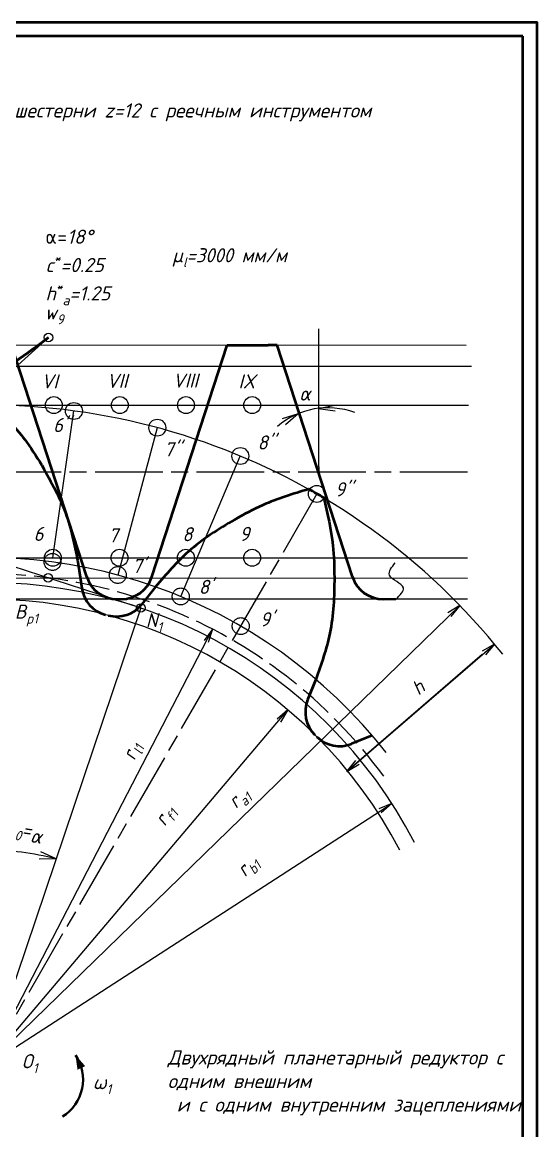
# Model space of a CAD drawing. Header units: millimetres. Extents: x 1981 to 6052, y 872 to 1466.
# Drawn here: x 5869.6 to 6052.1, y 1073.3 to 1465.9 of the extents above; entities that cross this region are included whole.
import ezdxf

# ---------------------------------------------------------------- set-up
doc = ezdxf.new("R2010")
doc.units = ezdxf.units.MM
doc.linetypes.add('ACAD_ISO02W100', pattern=[15, 12, -3])
doc.linetypes.add('ACAD_ISO08W100', pattern=[36, 24, -3, 6, -3])
doc.styles.add('askar', font='GOST Common Italic.ttf')
doc.styles.get("Standard").update_dxf_attribs({"font": 'arial.ttf'})

msp = doc.modelspace()

# ---------------------------------------------------------------- hatches: boundary and pattern name
at = {"linetype": 'ACAD_ISO02W100'}
h = msp.add_hatch(dxfattribs=at)
h.set_pattern_fill('ANSI31', color=256)
h.set_pattern_definition([(45, (3043.7336, 665.3058), (-2.245064, 2.245064), [])])
edge = h.paths.add_edge_path()
edge.add_spline(control_points=[(5660.604, 1124.103), (5657.421, 1122.881), (5654.318, 1121.421), (5651.278, 1119.826)], knot_values=[31.5263516, 31.5263516, 31.5263516, 31.5263516, 40.7543225, 40.7543225, 40.7543225, 40.7543225], degree=3, periodic=0)
edge.add_line((5651.278, 1119.826), (5653.056, 1115.739))
edge.add_spline(control_points=[(5653.056, 1115.739), (5655.628, 1117.03), (5658.246, 1118.212), (5660.922, 1119.224)], knot_values=[37.0201937, 37.0201937, 37.0201937, 37.0201937, 45.6236414, 45.6236414, 45.6236414, 45.6236414], degree=3, periodic=0)
edge.add_arc((5270.759, 1096.244), 390.84, 3.37073, 4.08748)
h.paths.add_polyline_path([(5713.138, 1050.38), (5723.924, 1050.38), (5723.924, 1060.13), (5713.138, 1060.13)], flags=9)
h.paths.add_polyline_path([(5733.101, 1129.251), (5748.934, 1129.219), (5748.949, 1136.719), (5733.116, 1136.751)], flags=9)
h.paths.add_polyline_path([(5667.975, 1046.935), (5677.808, 1046.935), (5677.808, 1056.018), (5667.975, 1056.018)], flags=9)
h.paths.add_polyline_path([(5684.694, 1041.549), (5693.266, 1041.549), (5693.266, 1050.633), (5684.694, 1050.633)], flags=9)
h.paths.add_polyline_path([(5665.485, 1096.496), (5672.643, 1096.496), (5672.643, 1106.8), (5665.485, 1106.8)], flags=9)
h.paths.add_polyline_path([(5957.132, 985.289), (5957.134, 991.11), (5952.387, 991.111), (5952.385, 985.29)], flags=9)
h.paths.add_polyline_path([(5960.006, 990.229), (5966.132, 990.229), (5966.132, 996.042), (5960.006, 996.042)], flags=9)
h.paths.add_polyline_path([(5880.29, 1042.365), (5884.633, 1042.365), (5884.633, 1047.165), (5880.29, 1047.165)], flags=9)
h.paths.add_polyline_path([(5926.736, 989.723), (5935.04, 989.723), (5935.04, 995.133), (5926.736, 995.133)], flags=9)
h.paths.add_polyline_path([(5934.201, 997.826), (5936.563, 997.826), (5936.563, 1002.626), (5934.201, 1002.626)], flags=9)
h.paths.add_polyline_path([(5819.016, 1047.816), (5828.215, 1050.717), (5826.21, 1057.075), (5817.011, 1054.174)], flags=9)
h.paths.add_polyline_path([(5872.788, 1024.943), (5877.695, 1022.492), (5880.317, 1027.74), (5875.409, 1030.191)], flags=9)
h.paths.add_polyline_path([(5857.517, 1048.485), (5863.397, 1046.767), (5865.028, 1052.347), (5859.148, 1054.065)], flags=9)
h.paths.add_polyline_path([(5857.269, 1021.507), (5863.288, 1021.507), (5863.288, 1026.916), (5857.269, 1026.916)], flags=9)
h.paths.add_polyline_path([(5922.031, 997.084), (5927.288, 997.084), (5927.288, 1002.494), (5922.031, 1002.494)], flags=9)
h.paths.add_polyline_path([(5844.785, 992.673), (5851.414, 992.673), (5851.414, 998.083), (5844.785, 998.083)], flags=9)
h.paths.add_polyline_path([(5835.184, 1039.526), (5839.07, 1039.526), (5839.07, 1044.326), (5835.184, 1044.326)], flags=9)
h.paths.add_polyline_path([(5834.861, 1022.041), (5838.595, 1022.041), (5838.595, 1026.841), (5834.861, 1026.841)], flags=9)
h.paths.add_polyline_path([(5999.254, 1039.983), (6003.14, 1039.983), (6003.14, 1044.783), (5999.254, 1044.783)], flags=9)
h.paths.add_polyline_path([(5986.089, 1028.904), (5989.823, 1028.904), (5989.823, 1033.704), (5986.089, 1033.704)], flags=9)
h.paths.add_polyline_path([(6018.122, 984.427), (6023.608, 984.427), (6023.608, 990.24), (6018.122, 990.24)], flags=9)
h.paths.add_polyline_path([(5980.94, 998.355), (5984.978, 998.355), (5984.978, 1003.155), (5980.94, 1003.155)], flags=9)
h.paths.add_polyline_path([(5835.268, 997.733), (5839.306, 997.733), (5839.306, 1002.533), (5835.268, 1002.533)], flags=9)
h.paths.add_polyline_path([(5833.26, 990.112), (5838.746, 990.112), (5838.746, 995.925), (5833.26, 995.925)], flags=9)
h.paths.add_polyline_path([(5695.576, 894.403), (5858.942, 894.403), (5858.942, 921.581), (5695.576, 921.581)], flags=9)
h.paths.add_polyline_path([(5919.984, 1069.808), (6032.96, 1069.808), (6032.96, 1103.023), (5919.984, 1103.023)], flags=9)
h.paths.add_polyline_path([(5763.61, 1158.027), (5772.056, 1152.498), (5776.118, 1158.703), (5767.672, 1164.232)], flags=9)
h.paths.add_polyline_path([(5835.034, 1172.427), (5842.285, 1174.764), (5840.01, 1181.823), (5832.759, 1179.486)], flags=9)
h.paths.add_polyline_path([(5799.652, 1268.632), (5807.033, 1268.632), (5807.033, 1277.715), (5799.652, 1277.715)], flags=9)
h.paths.add_polyline_path([(5813.175, 1272.144), (5822.056, 1272.144), (5822.056, 1281.227), (5813.175, 1281.227)], flags=9)
h.paths.add_polyline_path([(5913.262, 1255.031), (5921.834, 1255.031), (5921.834, 1264.115), (5913.262, 1264.115)], flags=9)
h.paths.add_polyline_path([(5868.091, 1092.627), (5876.662, 1092.627), (5876.662, 1101.71), (5868.091, 1101.71)], flags=9)
h.paths.add_polyline_path([(5893.454, 1085.204), (5901.55, 1085.204), (5901.55, 1092.621), (5893.454, 1092.621)], flags=9)
h.paths.add_polyline_path([(5858.231, 1176.478), (5882.225, 1172.884), (5883.324, 1180.219), (5859.329, 1183.813)], flags=9)
h.paths.add_polyline_path([(5769.888, 1189.397), (5774.446, 1184.864), (5779.676, 1190.123), (5775.118, 1194.656)], flags=9)
h.paths.add_polyline_path([(5921.938, 1178.336), (5926.522, 1185.41), (5920.298, 1189.443), (5915.714, 1182.37)], flags=9)
h.paths.add_polyline_path([(5949.851, 1160.104), (5956.495, 1167.026), (5951.144, 1172.162), (5944.5, 1165.239)], flags=9)
h.paths.add_polyline_path([(6004.399, 1219.525), (6008.348, 1222.782), (6003.576, 1228.568), (5999.626, 1225.311)], flags=9)
h.paths.add_polyline_path([(5946.506, 1184.268), (5953.394, 1190.948), (5948.23, 1196.272), (5941.343, 1189.592)], flags=9)
h.paths.add_polyline_path([(5947.372, 1240.529), (5955.11, 1240.529), (5955.11, 1248.981), (5947.372, 1248.981)], flags=9)
h.paths.add_polyline_path([(5925.604, 1252.081), (5933.342, 1252.081), (5933.342, 1260.534), (5925.604, 1260.534)], flags=9)
h.paths.add_polyline_path([(5904.914, 1260.515), (5912.652, 1260.515), (5912.652, 1268.967), (5904.914, 1268.967)], flags=9)
h.paths.add_polyline_path([(5869.465, 1267.443), (5877.203, 1267.443), (5877.203, 1275.896), (5869.465, 1275.896)], flags=9)
h.paths.add_polyline_path([(5846.734, 1268.248), (5854.472, 1268.248), (5854.472, 1276.7), (5846.734, 1276.7)], flags=9)
h.paths.add_polyline_path([(5836.017, 1267.702), (5843.755, 1267.702), (5843.755, 1276.155), (5836.017, 1276.155)], flags=9)
h.paths.add_polyline_path([(5802.046, 1260.133), (5809.784, 1260.133), (5809.784, 1268.586), (5802.046, 1268.586)], flags=9)
h.paths.add_polyline_path([(5780.872, 1251.891), (5788.611, 1251.891), (5788.611, 1260.344), (5780.872, 1260.344)], flags=9)
h.paths.add_polyline_path([(5898.974, 1280.375), (5904.808, 1280.375), (5904.808, 1287.875), (5898.974, 1287.875)], flags=9)
h.paths.add_polyline_path([(5872.457, 1280.939), (5878.052, 1280.939), (5878.052, 1288.439), (5872.457, 1288.439)], flags=9)
h.paths.add_polyline_path([(5851.435, 1277.809), (5857.268, 1277.809), (5857.268, 1285.309), (5851.435, 1285.309)], flags=9)
h.paths.add_polyline_path([(5833.859, 1278.681), (5839.93, 1278.681), (5839.93, 1286.181), (5833.859, 1286.181)], flags=9)
h.paths.add_polyline_path([(5800.555, 1277.448), (5806.388, 1277.448), (5806.388, 1284.948), (5800.555, 1284.948)], flags=9)
h.paths.add_polyline_path([(5770.061, 1244.467), (5776.847, 1244.467), (5776.847, 1252.92), (5770.061, 1252.92)], flags=9)
h.paths.add_polyline_path([(5885.102, 901.059), (5897.702, 901.059), (5897.702, 908.259), (5885.102, 908.259)], flags=9)
h.paths.add_polyline_path([(5946.314, 919.382), (6027.814, 919.382), (6027.814, 931.382), (5946.314, 931.382)], flags=9)
h.paths.add_polyline_path([(5863.689, 901.755), (5876.814, 901.755), (5876.814, 907.755), (5863.689, 907.755)], flags=9)
h.paths.add_polyline_path([(5861.689, 906.737), (5869.314, 906.737), (5869.314, 912.737), (5861.689, 912.737)], flags=9)
h.paths.add_polyline_path([(5902.814, 906.501), (5916.314, 906.501), (5916.314, 912.501), (5902.814, 912.501)], flags=9)
h.paths.add_polyline_path([(5882.564, 906.765), (5901.564, 906.765), (5901.564, 912.765), (5882.564, 912.765)], flags=9)
h.paths.add_polyline_path([(5871.142, 906.811), (5878.642, 906.811), (5878.642, 912.811), (5871.142, 912.811)], flags=9)

# ---------------------------------------------------------------- linework, layer by layer
at = {"lineweight": 50}
for p, q in [((6047.064, 1460.882), (5231.064, 1460.882)), ((6047.064, 876.882), (6047.064, 1460.882)), ((5892.521, 1269.436), (5865.841, 1351.548)), ((5915.586, 1269.436), (5942.266, 1351.548)), ((5942.266, 1351.548), (5956.876, 1351.548)), ((5960.072, 1351.548), (5956.876, 1351.548)), ((5986.752, 1269.436), (5960.072, 1351.548)), ((5889.644, 1273.215), (5890.774, 1265.43)), ((5916.948, 1265.953), (5912.077, 1259.776)), ((5973.72, 1233.176), (5970.806, 1225.869)), ((5993.735, 1213.235), (5986.428, 1210.321))]:
    msp.add_line(p, q, dxfattribs=at)
at = {"linetype": 'ByBlock', "lineweight": 13}
msp.add_line((6047.064, 876.882), (6047.064, 1460.882), dxfattribs=at)
for p, q in [((5974.736, 1308.474), (5974.736, 1357.35)), ((5632.996, 1351.665), (6026.975, 1351.548)), ((5879, 1354.229), (5831.328, 1311.527)), ((5631.434, 1344.101), (6028.922, 1344.101)), ((5669.8, 1330.294), (6027.806, 1330.294)), ((5880.507, 1276.244), (5887.996, 1328.202)), ((5967.51, 1327.242), (5961.795, 1325.413)), ((5967.51, 1327.242), (5962.96, 1323.33)), ((5974.613, 1329.132), (5980.501, 1330.288)), ((5974.613, 1329.132), (5980.556, 1328.304)), ((5917.542, 1322.287), (5903.512, 1270.111)), ((5925.842, 1262.535), (5946.962, 1312.261)), ((5974.736, 1308.474), (5974.736, 1306.417)), ((5648.364, 1276.244), (6027.472, 1276.244)), ((5856.921, 1276.244), (5911.694, 1258.447)), ((5651.205, 1269.222), (6027.472, 1269.059)), ((6002.115, 1261.559), (5713.366, 1261.559)), ((5903.363, 1261.559), (5904.744, 1261.559)), ((6027.473, 1261.559), (5997.594, 1261.559)), ((5911.694, 1258.447), (5856.865, 1096.248)), ((5856.926, 1096.244), (6024.755, 1259.279)), ((6024.755, 1259.279), (6020.462, 1256.717)), ((6024.755, 1259.279), (6021.597, 1255.403)), ((5856.959, 1096.265), (5937.058, 1250.98)), ((5937.058, 1250.98), (5934.116, 1246.936)), ((5937.058, 1250.98), (5935.578, 1246.203)), ((5984.772, 1200.553), (6037.004, 1245.69)), ((6037.004, 1245.69), (6032.711, 1243.127)), ((6037.004, 1245.69), (6033.846, 1241.813)), ((6032.66, 1241.936), (5984.753, 1200.541)), ((5856.926, 1096.244), (5963.801, 1222.365)), ((5963.801, 1222.365), (5960.008, 1219.108)), ((5963.801, 1222.365), (5961.262, 1218.058)), ((5984.753, 1200.541), (5987.911, 1204.418)), ((5984.753, 1200.541), (5989.046, 1203.104)), ((5856.926, 1096.244), (6000.635, 1189.243)), ((6000.635, 1189.243), (5996.011, 1187.34)), ((6000.635, 1189.243), (5996.941, 1185.874)), ((5881.687, 1169.566), (5876.25, 1172.103)), ((5881.687, 1169.566), (5875.687, 1169.555))]:
    msp.add_line(p, q)
at = {"linetype": 'ACAD_ISO08W100'}
for p, q in [((6027.472, 1306.497), (5648.857, 1306.497)), ((5974.113, 1298.82), (5853.926, 1091.048))]:
    msp.add_line(p, q, dxfattribs=at)
at = {"lineweight": 40}
for p, q in [((5904.744, 1261.559), (5903.363, 1261.559)), ((6000.184, 1261.559), (5997.594, 1261.559)), ((6000.184, 1261.559), (6002.115, 1261.559))]:
    msp.add_line(p, q, dxfattribs=at)
at = {"lineweight": 50}
msp.add_lwpolyline([(5211.064, 1465.882), (6052.064, 1465.882), (6052.064, 871.882), (5211.064, 871.882)], close=True, dxfattribs=at)
msp.add_lwpolyline([(5888.527, 1100.134, 0, 3, 0), (5890.622, 1095.594, 3, 3, 0)], format="xyseb")
for centre, radius in [((5879, 1354.229), 1.5), ((5880.858, 1330.274), 3), ((5887.996, 1328.202), 3), ((5904.265, 1330.274), 3), ((5927.703, 1330.274), 3), ((5951.169, 1330.274), 3), ((5917.541, 1322.287), 3), ((5946.962, 1312.261), 3), ((5974.113, 1298.82), 3), ((5880.507, 1276.244), 3), ((5904.147, 1276.244), 3), ((5927.683, 1276.244), 3), ((5951.169, 1276.244), 3), ((5878.837, 1269.123), 1.5), ((5911.694, 1258.447), 1.5)]:
    msp.add_circle(centre, radius)
at = {"linetype": 'ACAD_ISO08W100'}
for centre in [(5880.406, 1274.744), (5903.535, 1270.122), (5925.842, 1262.535), (5947.113, 1252.017)]:
    msp.add_circle(centre, 3, dxfattribs=at)
for centre, radius, start, end in [((5856.865, 1096.248), 234.046, 38.52905, 225.70851), ((5977.991, 1302.146), 27.197, 69.53948, 130.9312), ((5856.926, 1096.244), 180, 38.07339, 233.01029), ((5856.926, 1096.244), 171.2, 27.5536, 233.01039), ((5856.926, 1096.244), 165.315, 27.55408, 233.01047), ((5856.964, 1074.702), 98.024, 75.41385, 90.02218)]:
    msp.add_arc(centre, radius, start, end)
at = {"lineweight": 50}
for centre, radius, start, end in [((5892.003, 1157.192), 163.741, 58.91733, 61.08267), ((5903.363, 1272.959), 11.4, 198, 270), ((5904.744, 1272.959), 11.4, 270, 342), ((5997.594, 1272.959), 11.4, 198, 270), ((5902.056, 1267.067), 11.4, 188.25909, 255.16395), ((5903.125, 1266.835), 11.4, 254.83605, 321.74091), ((5981.395, 1221.646), 11.4, 158.25909, 225.16395), ((5982.205, 1220.91), 11.4, 224.83605, 291.74091)]:
    msp.add_arc(centre, radius, start, end, dxfattribs=at)
at = {"linetype": 'ACAD_ISO02W100'}
msp.add_arc((5856.871, 1096.15), 174.362, 36.08939, 229.8285, dxfattribs=at)
at = {"lineweight": 40}
msp.add_arc((5875.801, 1091.424), 15.421, 301.93743, 34.3867, dxfattribs=at)
at = {"lineweight": 53}
msp.add_spline([(5807.599, 1337.802), (5817.52, 1333.24), (5826.146, 1330.378), (5833.575, 1329.208), (5841.094, 1330.294), (5848.566, 1333.345), (5856.568, 1339.07), (5867.051, 1345.658), (5879, 1354.229)], degree=3, dxfattribs=at)
at = {"lineweight": 50}
for points in [[(5859.96, 1330.265), (5871.185, 1317.251), (5877.293, 1307.746), (5885.78, 1289.83), (5889.644, 1273.215)], [(5971.179, 1300.518), (5954.952, 1294.861), (5944.909, 1289.683), (5928.602, 1278.411), (5916.948, 1265.953)], [(5976.538, 1297.424), (5979.753, 1280.542), (5980.29, 1269.256), (5978.682, 1249.497), (5973.72, 1233.176)]]:
    msp.add_spline(points, degree=3, dxfattribs=at)
msp.add_spline([(6002.115, 1261.559), (6004.754, 1265.564), (5999.858, 1270.065), (6001.879, 1274.488)], degree=3)

# ---------------------------------------------------------------- texts
at = {"char_height": 5, "attachment_point": 1, "style": 'askar'}
for s, width, heights, insert in [('\\A1;{\\fISOCPEUR|b0|i1|c204|p34;Станочное зацепление шестерни \\fISOCPEUR|b0|i1|c0|p34;z=12 \\fISOCPEUR|b0|i1|c204|p34;с реечным инструментом  }', 255.16192, [0], (5792.992, 1437.125)), ('\\A1;μ{\\H0.7x;\\S^ l;}=3000 мм/м', 43.14275, [0], (5922.825, 1385.849)), ('\\A1;w{\\H0.7x;\\S^ 9;}', 1.64401, [0], (5877.652, 1365.606)), ('VI', 4.07844, [0], (5876.409, 1341.198)), ('VII', 4.75818, [0], (5899.539, 1341.374)), ('VIII', 3.93683, [0], (5923.001, 1341.469)), ('IX', 3.67245, [0], (5946.315, 1341.169)), ('α', 2.95984, [0], (5967.823, 1336.885)), ("6''", 4.5278, [0], (5880.604, 1325.724)), ("8''", 3.16946, [0], (5953.07, 1319.555)), ("7''", 2.5932, [0], (5919.962, 1317.135)), ("9''", 5.14411, [0], (5980.526, 1302.94)), ('6', 4.07844, [0], (5873.707, 1287.189)), ('7', 4.75818, [0], (5900.224, 1286.625)), ('8', 3.93683, [0], (5926.404, 1287.065)), ('9', 3.67245, [0], (5946.687, 1287.185)), ("7'", 1.8999, [0], (5908.628, 1275.788)), ("8'", 1.87968, [0], (5932.259, 1268.421)), ('\\A1;B{\\H0.7x;\\S^ p1;}', 2.22782, [0], (5867.047, 1259.637)), ('\\A1;N{\\H0.7x;\\S^ 1;}', 2.45676, [0], (5913.483, 1256.619)), ("9'", 3.42512, [0], (5953.952, 1256.927)), ('\\A1;O{\\H0.7x;\\S^ 1;}', 10.7138, [0], (5869.341, 1100.46)), ('{\\fISOCPEUR|b0|i1|c204|p34;Двухрядный планетарный редуктор с одним внешним\\P и с одним внутренним зацеплениями}', 137.33323, [31.502], (5921.234, 1101.773)), ('\\A1;ω{\\H0.7x;\\S^ 1;}', 5.97474, [0], (5894.704, 1093.037))]:
    msp.add_mtext_dynamic_manual_height_columns(s, width=width, gutter_width=12.5, heights=heights, dxfattribs=dict(at, insert=insert))
at = {"insert": (5877.883, 1392.414), "char_height": 5, "attachment_point": 1}
msp.add_mtext_dynamic_manual_height_columns('{\\fGOST Common|b0|i0|c0|p34;α\\fISOCPEUR|b0|i0|c204|p34;=\\A1;\\fISOCPEUR|b0|i1|c0|p34;\\H1x;18%%D\\Pc\\H0.7x;\\S*^ ;\\H1.4286x;=0.25\\Ph\\H0.7x;\\S*^ ;\\S^ a;\\H1.4286x;=1.25}', width=31.73295, gutter_width=12.5, heights=[0], dxfattribs=at)
at = {"char_height": 5, "attachment_point": 1, "style": 'askar'}
for s, width, heights, insert, rotation in [('h', 2.16904, [0], (6006.978, 1231.091), 39.51666), ('\\A1;r{\\H0.7x;\\S^ l1;}', 12.49477, [9.153], (5904.816, 1205.947), 69.8003), ('\\A1;r{\\H0.7x;\\S^ a1;}', 5.9367, [0], (5941.95, 1190.761), 44.12588), ('\\A1;r{\\H0.7x;\\S^ f1;}', 4.37711, [0], (5916.045, 1183.645), 57.05475), ('\\A1;α{\\H0.7x;\\S^ w0;}={\\A0;α}', 5.584, [0], (5860.627, 1184.04), 351.48209), ('\\A1;r{\\H0.7x;\\S^ b1;}', 3.59751, [0], (5945.065, 1166.43), 46.17508)]:
    msp.add_mtext_dynamic_manual_height_columns(s, width=width, gutter_width=12.5, heights=heights, dxfattribs=dict(at, insert=insert, rotation=rotation))

doc.saveas('drawing.dxf')
